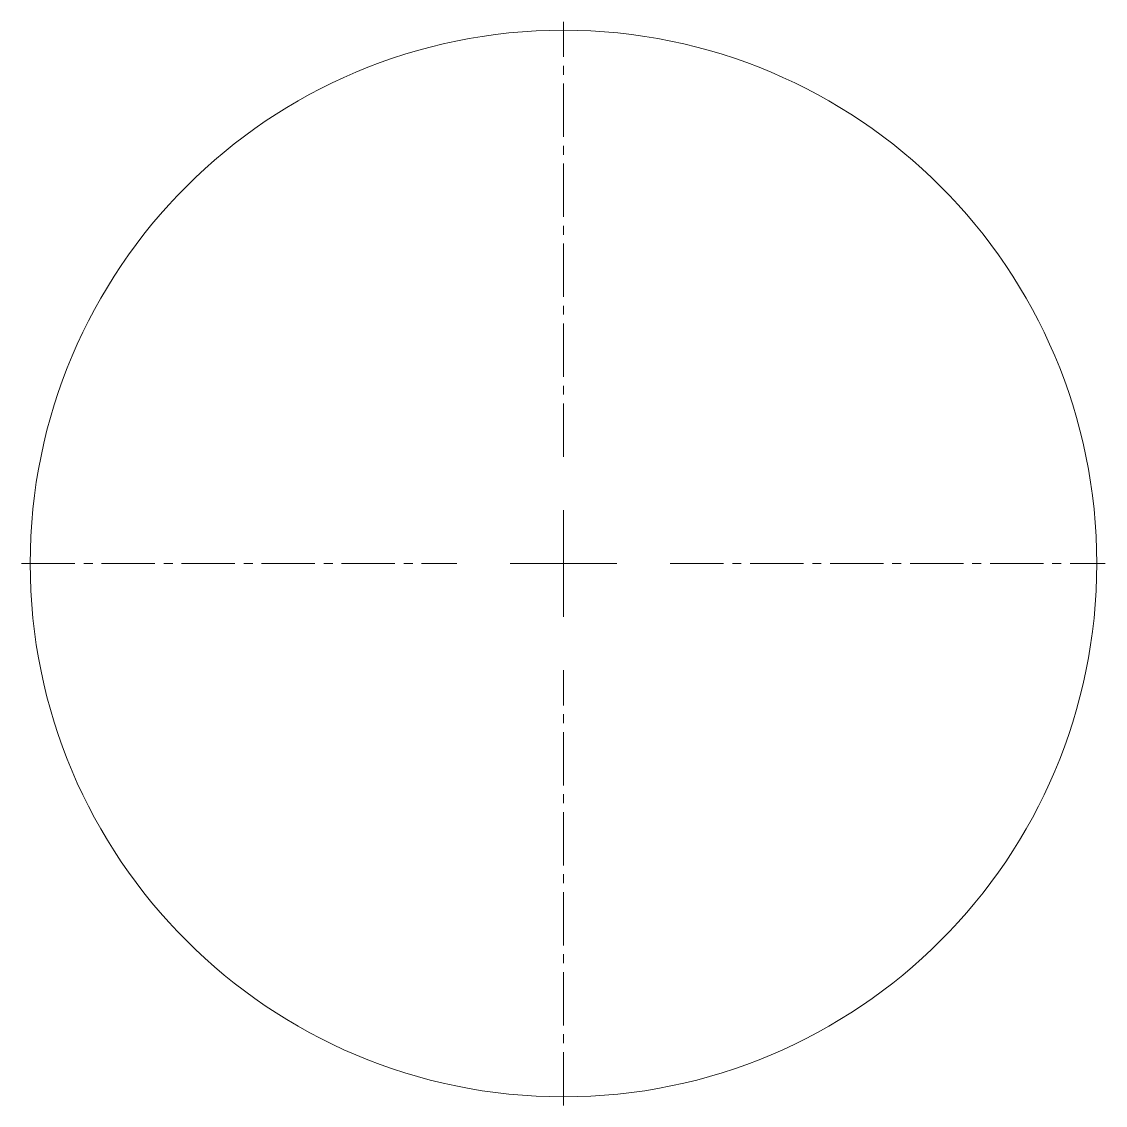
# Model space of a CAD drawing. Header units: inches. Extents: x 398.2 to 413.4, y -229.5 to -214.2.
import ezdxf

# ---------------------------------------------------------------- set-up
doc = ezdxf.new("R2010")
doc.units = ezdxf.units.IN
doc.header["$MEASUREMENT"] = 0
doc.linetypes.add('CENTER2', pattern=[1.125, 0.75, -0.125, 0.125, -0.125])
doc.layers.add('E101-Electrical-1st-floor', color=4, linetype='Continuous', lineweight=9)

msp = doc.modelspace()

# ---------------------------------------------------------------- linework, layer by layer
at = {"layer": 'E101-Electrical-1st-floor', "linetype": 'CENTER2'}
for p, q in [((405.787, -220.348), (405.787, -214.228)), ((398.167, -221.848), (404.287, -221.848)), ((407.287, -221.848), (413.407, -221.848)), ((405.787, -229.468), (405.787, -223.348))]:
    msp.add_line(p, q, dxfattribs=at)
at = {"layer": 'E101-Electrical-1st-floor', "linetype": 'Continuous'}
for p, q in [((405.787, -222.598), (405.787, -221.098)), ((405.037, -221.848), (406.537, -221.848))]:
    msp.add_line(p, q, dxfattribs=at)
at = {"layer": 'E101-Electrical-1st-floor'}
msp.add_circle((405.787, -221.848), 7.5, dxfattribs=at)

doc.saveas('drawing.dxf')
